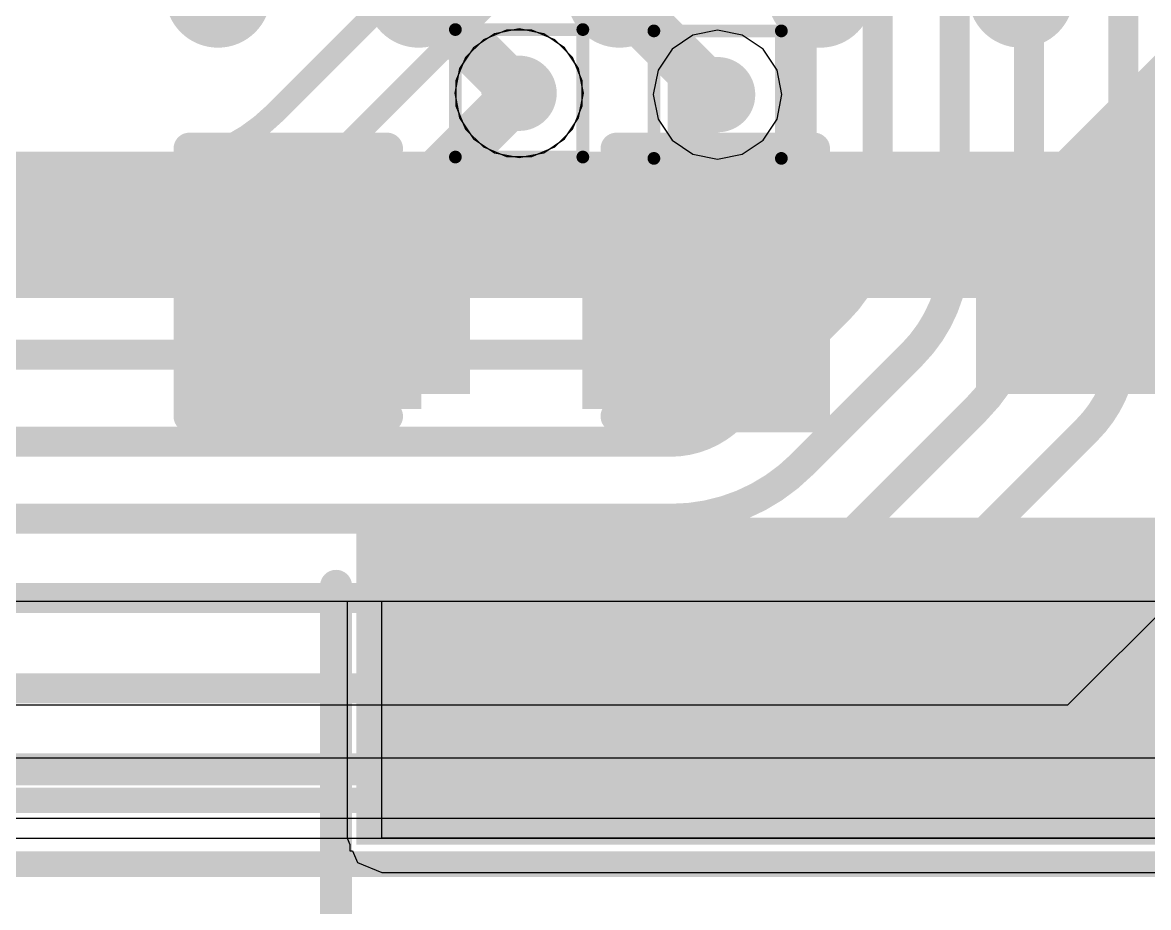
# Model space of a CAD drawing. Header units: inches. Extents: x -6 to 284, y -12 to 154.
# Drawn here: x 74.223 to 78.71, y -1.728 to 1.799 of the extents above; entities that cross this region are included whole.
import ezdxf

# ---------------------------------------------------------------- set-up
doc = ezdxf.new("R2010")
doc.units = ezdxf.units.IN
for name, color, linetype in [('Bottom Layer', 5, 'Continuous'), ('Bottom Overlay', 54, 'Continuous'), ('Bottom Paste', 16, 'Continuous'), ('Bottom Solder', 6, 'Continuous'), ('Drill Drawing', 1, 'Continuous'), ('GND-1', 16, 'Continuous'), ('GND-2', 90, 'Continuous'), ('GND-3', 216, 'Continuous'), ('GND-4', 54, 'Continuous'), ('PWR-1', 156, 'Continuous'), ('PWR-2', 130, 'Continuous'), ('Signal L1', 76, 'Continuous'), ('Signal L2', 6, 'Continuous'), ('Top Layer', 1, 'Continuous'), ('Top Overlay', 2, 'Continuous'), ('Top Paste', 8, 'Continuous'), ('Top Solder', 216, 'Continuous'), ('Via Holes', 16, 'Continuous')]:
    doc.layers.add(name, color=color, linetype=linetype)

# ---------------------------------------------------------------- blocks, each defined once
blk = doc.blocks.new('WPN4020H2R2MT__B_118')
at = {"layer": 'Bottom Layer'}
blk.add_hatch(color=5, dxfattribs=at).paths.add_polyline_path([(0.95, 1.85), (2.05, 1.85), (2.05, -1.85), (0.95, -1.85)])
at = {"layer": 'Bottom Paste'}
blk.add_hatch(color=16, dxfattribs=at).paths.add_polyline_path([(0.95, 1.85), (2.05, 1.85), (2.05, -1.85), (0.95, -1.85)])
at = {"layer": 'Bottom Solder'}
blk.add_hatch(color=6, dxfattribs=at).paths.add_polyline_path([(0.8484, 1.9516), (2.1516, 1.9516), (2.1516, -1.9516), (0.8484, -1.9516)])
at = {"layer": 'Bottom Overlay'}
blk.add_lwpolyline([(-1.8796, 2.032, 0.127, 0.127, 0), (1.8796, 2.032, 0.127, 0.127, 0)], format="xyseb", dxfattribs=at)
blk.add_lwpolyline([(1.8478, 2.032, 0.0635, 0.0635, 1), (1.9114, 2.032, 0.0635, 0.0635, 1)], format="xyseb", close=True, dxfattribs=at)
blk = doc.blocks.new('200_WFBGA__10_15__127')
at = {"layer": 'Top Layer'}
h = blk.add_hatch(color=1, dxfattribs=at)
edge = h.paths.add_edge_path()
edge.add_arc((1.1999, -6.825), 0.16, 0, 360)
h = blk.add_hatch(color=1, dxfattribs=at)
edge = h.paths.add_edge_path()
edge.add_arc((2, -6.825), 0.16, 0, 360)
h = blk.add_hatch(color=1, dxfattribs=at)
edge = h.paths.add_edge_path()
edge.add_arc((2.8001, -6.825), 0.16, 0, 360)
h = blk.add_hatch(color=1, dxfattribs=at)
edge = h.paths.add_edge_path()
edge.add_arc((3.5999, -6.825), 0.16, 0, 360)
h = blk.add_hatch(color=1, dxfattribs=at)
edge = h.paths.add_edge_path()
edge.add_arc((4.4, -6.825), 0.16, 0, 360)
at = {"layer": 'Top Paste'}
h = blk.add_hatch(color=8, dxfattribs=at)
edge = h.paths.add_edge_path()
edge.add_arc((1.1999, -6.825), 0.16, 0, 360)
h = blk.add_hatch(color=8, dxfattribs=at)
edge = h.paths.add_edge_path()
edge.add_arc((2, -6.825), 0.16, 0, 360)
h = blk.add_hatch(color=8, dxfattribs=at)
edge = h.paths.add_edge_path()
edge.add_arc((2.8001, -6.825), 0.16, 0, 360)
h = blk.add_hatch(color=8, dxfattribs=at)
edge = h.paths.add_edge_path()
edge.add_arc((3.5999, -6.825), 0.16, 0, 360)
h = blk.add_hatch(color=8, dxfattribs=at)
edge = h.paths.add_edge_path()
edge.add_arc((4.4, -6.825), 0.16, 0, 360)
at = {"layer": 'Top Solder'}
h = blk.add_hatch(color=216, dxfattribs=at)
edge = h.paths.add_edge_path()
edge.add_arc((1.1999, -6.825), 0.21, 0, 360)
h = blk.add_hatch(color=216, dxfattribs=at)
edge = h.paths.add_edge_path()
edge.add_arc((2, -6.825), 0.21, 0, 360)
h = blk.add_hatch(color=216, dxfattribs=at)
edge = h.paths.add_edge_path()
edge.add_arc((2.8001, -6.825), 0.21, 0, 360)
h = blk.add_hatch(color=216, dxfattribs=at)
edge = h.paths.add_edge_path()
edge.add_arc((3.5999, -6.825), 0.21, 0, 360)
h = blk.add_hatch(color=216, dxfattribs=at)
edge = h.paths.add_edge_path()
edge.add_arc((4.4, -6.825), 0.21, 0, 360)
at = {"layer": 'Top Overlay'}
blk.add_lwpolyline([(-5.0762, -7.5762, 0.254, 0.254, 0), (5.0762, -7.5762, 0.254, 0.254, 0)], format="xyseb", dxfattribs=at)
blk = doc.blocks.new('C___0603_B_318')
at = {"layer": 'Bottom Layer'}
for points in [[(-1.143, -0.4445), (-1.143, 0.4445), (-0.381, 0.4445), (-0.381, -0.4445)], [(0.381, -0.4445), (0.381, 0.4445), (1.143, 0.4445), (1.143, -0.4445)]]:
    blk.add_hatch(color=5, dxfattribs=at).paths.add_polyline_path(points)
at = {"layer": 'Bottom Paste'}
for points in [[(-1.143, -0.4445), (-1.143, 0.4445), (-0.381, 0.4445), (-0.381, -0.4445)], [(0.381, -0.4445), (0.381, 0.4445), (1.143, 0.4445), (1.143, -0.4445)]]:
    blk.add_hatch(color=16, dxfattribs=at).paths.add_polyline_path(points)
at = {"layer": 'Bottom Solder'}
for points in [[(-1.203, -0.5045), (-1.203, 0.5045), (-0.321, 0.5045), (-0.321, -0.5045)], [(0.321, -0.5045), (0.321, 0.5045), (1.203, 0.5045), (1.203, -0.5045)]]:
    blk.add_hatch(color=6, dxfattribs=at).paths.add_polyline_path(points)
at = {"layer": 'Bottom Overlay'}
for points in [[(-0.4572, 0.5334, 0.127, 0.127, 0), (-1.2446, 0.5334, 0.127, 0.127, 0)], [(-1.2446, 0.5334, 0.127, 0.127, 0), (-1.2446, -0.5334, 0.127, 0.127, 0)], [(1.2446, 0.5334, 0.127, 0.127, 0), (0.4572, 0.5334, 0.127, 0.127, 0)], [(1.2446, 0.5334, 0.127, 0.127, 0), (1.2446, -0.5334, 0.127, 0.127, 0)], [(-0.4572, -0.5334, 0.127, 0.127, 0), (-1.2446, -0.5334, 0.127, 0.127, 0)], [(1.2446, -0.5334, 0.127, 0.127, 0), (0.4572, -0.5334, 0.127, 0.127, 0)]]:
    blk.add_lwpolyline(points, format="xyseb", dxfattribs=at)
for points in [[(-1.2764, 0.5334, 0.0635, 0.0635, 1), (-1.2128, 0.5334, 0.0635, 0.0635, 1)], [(-1.2764, 0.5334, 0.0635, 0.0635, 1), (-1.2128, 0.5334, 0.0635, 0.0635, 1)], [(-0.4889, 0.5334, 0.0635, 0.0635, 1), (-0.4254, 0.5334, 0.0635, 0.0635, 1)], [(0.4254, 0.5334, 0.0635, 0.0635, 1), (0.4889, 0.5334, 0.0635, 0.0635, 1)], [(1.2128, 0.5334, 0.0635, 0.0635, 1), (1.2764, 0.5334, 0.0635, 0.0635, 1)], [(1.2128, 0.5334, 0.0635, 0.0635, 1), (1.2764, 0.5334, 0.0635, 0.0635, 1)], [(-1.2764, -0.5334, 0.0635, 0.0635, 1), (-1.2128, -0.5334, 0.0635, 0.0635, 1)], [(-1.2764, -0.5334, 0.0635, 0.0635, 1), (-1.2128, -0.5334, 0.0635, 0.0635, 1)], [(-0.4889, -0.5334, 0.0635, 0.0635, 1), (-0.4254, -0.5334, 0.0635, 0.0635, 1)], [(0.4254, -0.5334, 0.0635, 0.0635, 1), (0.4889, -0.5334, 0.0635, 0.0635, 1)], [(1.2128, -0.5334, 0.0635, 0.0635, 1), (1.2764, -0.5334, 0.0635, 0.0635, 1)], [(1.2128, -0.5334, 0.0635, 0.0635, 1), (1.2764, -0.5334, 0.0635, 0.0635, 1)]]:
    blk.add_lwpolyline(points, format="xyseb", close=True, dxfattribs=at)

msp = doc.modelspace()

# ---------------------------------------------------------------- hatches: boundary and pattern name
at = {"layer": 'Bottom Layer'}
h = msp.add_hatch(color=5, dxfattribs=at)
edge = h.paths.add_edge_path()
edge.add_arc((76.2018, 1.5165), 0.15, 0, 360)
h = msp.add_hatch(color=5, dxfattribs=at)
edge = h.paths.add_edge_path()
edge.add_arc((76.993, 1.5111), 0.15, 0, 360)
for points in [[(74.9898, 0.3182), (76.0058, 0.3182), (76.0058, 1.2072), (74.9898, 1.2072)], [(78.023, 0.3182), (80.5538, 0.3182), (80.5538, 1.2072), (78.023, 1.2072)]]:
    msp.add_hatch(color=5, dxfattribs=at).paths.add_polyline_path(points)
at = {"layer": 'GND-1'}
h = msp.add_hatch(color=16, dxfattribs=at)
edge = h.paths.add_edge_path()
edge.add_arc((76.2018, 1.5165), 0.15, 0, 360)
h = msp.add_hatch(color=16, dxfattribs=at)
edge = h.paths.add_edge_path()
edge.add_arc((76.993, 1.5111), 0.15, 0, 360)
at = {"layer": 'GND-2'}
h = msp.add_hatch(color=90, dxfattribs=at)
edge = h.paths.add_edge_path()
edge.add_arc((76.2018, 1.5165), 0.15, 0, 360)
h = msp.add_hatch(color=90, dxfattribs=at)
edge = h.paths.add_edge_path()
edge.add_arc((76.993, 1.5111), 0.15, 0, 360)
at = {"layer": 'GND-3'}
h = msp.add_hatch(color=216, dxfattribs=at)
edge = h.paths.add_edge_path()
edge.add_arc((76.2018, 1.5165), 0.15, 0, 360)
h = msp.add_hatch(color=216, dxfattribs=at)
edge = h.paths.add_edge_path()
edge.add_arc((76.993, 1.5111), 0.15, 0, 360)
at = {"layer": 'GND-4'}
h = msp.add_hatch(color=54, dxfattribs=at)
edge = h.paths.add_edge_path()
edge.add_arc((76.2018, 1.5165), 0.15, 0, 360)
h = msp.add_hatch(color=54, dxfattribs=at)
edge = h.paths.add_edge_path()
edge.add_arc((76.993, 1.5111), 0.15, 0, 360)
at = {"layer": 'PWR-1'}
h = msp.add_hatch(color=156, dxfattribs=at)
edge = h.paths.add_edge_path()
edge.add_arc((76.2018, 1.5165), 0.15, 0, 360)
h = msp.add_hatch(color=156, dxfattribs=at)
edge = h.paths.add_edge_path()
edge.add_arc((76.993, 1.5111), 0.15, 0, 360)
at = {"layer": 'PWR-2'}
h = msp.add_hatch(color=130, dxfattribs=at)
edge = h.paths.add_edge_path()
edge.add_arc((76.2018, 1.5165), 0.15, 0, 360)
h = msp.add_hatch(color=130, dxfattribs=at)
edge = h.paths.add_edge_path()
edge.add_arc((76.993, 1.5111), 0.15, 0, 360)
at = {"layer": 'Signal L1'}
h = msp.add_hatch(color=76, dxfattribs=at)
edge = h.paths.add_edge_path()
edge.add_arc((76.2018, 1.5165), 0.15, 0, 360)
h = msp.add_hatch(color=76, dxfattribs=at)
edge = h.paths.add_edge_path()
edge.add_arc((76.993, 1.5111), 0.15, 0, 360)
at = {"layer": 'Signal L2'}
h = msp.add_hatch(color=6, dxfattribs=at)
edge = h.paths.add_edge_path()
edge.add_arc((76.2018, 1.5165), 0.15, 0, 360)
h = msp.add_hatch(color=6, dxfattribs=at)
edge = h.paths.add_edge_path()
edge.add_arc((76.993, 1.5111), 0.15, 0, 360)
at = {"layer": 'Top Layer'}
h = msp.add_hatch(color=1, dxfattribs=at)
edge = h.paths.add_edge_path()
edge.add_arc((76.2018, 1.5165), 0.15, 0, 360)
h = msp.add_hatch(color=1, dxfattribs=at)
edge = h.paths.add_edge_path()
edge.add_arc((76.993, 1.5111), 0.15, 0, 360)
at = {"layer": 'Via Holes'}
h = msp.add_hatch(color=7, dxfattribs=at)
edge = h.paths.add_edge_path()
edge.add_arc((76.2018, 1.5165), 0.075, 0, 360)
h = msp.add_hatch(color=7, dxfattribs=at)
edge = h.paths.add_edge_path()
edge.add_arc((76.993, 1.5111), 0.075, 0, 360)

# ---------------------------------------------------------------- linework, layer by layer
at = {"layer": 'Bottom Layer'}
for p, q in [((62.7315, -0.5073), (79.8158, -0.5073)), ((73.9801, -0.5073), (75.517, -0.5073)), ((75.517, -0.5073), (75.517, -1.452)), ((75.6544, -1.452), (75.6544, -0.5073)), ((75.6544, -0.5073), (79.8158, -0.5073)), ((75.517, -1.452), (75.5274, -1.4772)), ((75.5274, -1.4772), (75.5274, -1.5027)), ((82.4069, -1.452), (75.6544, -1.452)), ((75.5274, -1.5027), (75.538, -1.5027)), ((75.538, -1.5027), (75.5572, -1.5492)), ((75.5572, -1.5492), (75.6544, -1.5894)), ((75.6544, -1.5894), (82.4069, -1.5894))]:
    msp.add_line(p, q, dxfattribs=at)
for points in [[(76.2979, 2.1978, 0.2032, 0.2032, 0), (76.8948, 1.6009, 0.2032, 0.2032, 0)], [(76.8948, 0.7627, 0.2032, 0.2032, 0), (76.8948, 1.6009, 0.2032, 0.2032, 0)], [(75.5026, 0.8173, 0.2032, 0.2032, 0), (76.2018, 1.5165, 0.2032, 0.2032, 0)], [(75.5026, 0.8173, 0.2032, 0.2032, -0.198912), (75.3708, 0.7627, 0.2032, 0.2032, 0)]]:
    msp.add_lwpolyline(points, format="xyseb", dxfattribs=at)
for points in [[(76.844, 1.6009, 0.1016, 0.1016, 1), (76.9456, 1.6009, 0.1016, 0.1016, 1)], [(76.844, 1.6009, 0.1016, 0.1016, 1), (76.9456, 1.6009, 0.1016, 0.1016, 1)], [(76.151, 1.5165, 0.1016, 0.1016, 1), (76.2526, 1.5165, 0.1016, 0.1016, 1)], [(75.4518, 0.8173, 0.1016, 0.1016, 1), (75.5534, 0.8173, 0.1016, 0.1016, 1)], [(75.4518, 0.8173, 0.1016, 0.1016, 1), (75.5534, 0.8173, 0.1016, 0.1016, 1)], [(75.32, 0.7627, 0.1016, 0.1016, 1), (75.4216, 0.7627, 0.1016, 0.1016, 1)], [(76.844, 0.7627, 0.1016, 0.1016, 1), (76.9456, 0.7627, 0.1016, 0.1016, 1)]]:
    msp.add_lwpolyline(points, format="xyseb", close=True, dxfattribs=at)
at = {"layer": 'Drill Drawing'}
for points in [[(75.9478, 1.7705, 0.0508, 0.0508, 0), (76.4558, 1.7705, 0.0508, 0.0508, 0)], [(75.9478, 1.2625, 0.0508, 0.0508, 0), (75.9478, 1.7705, 0.0508, 0.0508, 0)], [(76.4558, 1.2625, 0.0508, 0.0508, 0), (76.4558, 1.7705, 0.0508, 0.0508, 0)], [(76.739, 1.7651, 0.0508, 0.0508, 0), (77.247, 1.7651, 0.0508, 0.0508, 0)], [(76.739, 1.2571, 0.0508, 0.0508, 0), (76.739, 1.7651, 0.0508, 0.0508, 0)], [(77.247, 1.2571, 0.0508, 0.0508, 0), (77.247, 1.7651, 0.0508, 0.0508, 0)], [(75.9478, 1.2625, 0.0508, 0.0508, 0), (76.4558, 1.2625, 0.0508, 0.0508, 0)], [(76.739, 1.2571, 0.0508, 0.0508, 0), (77.247, 1.2571, 0.0508, 0.0508, 0)]]:
    msp.add_lwpolyline(points, format="xyseb", dxfattribs=at)
for points in [[(75.9351, 1.7705, 0.0254, 0.0254, 1), (75.9605, 1.7705, 0.0254, 0.0254, 1)], [(75.9351, 1.7705, 0.0254, 0.0254, 1), (75.9605, 1.7705, 0.0254, 0.0254, 1)], [(76.4431, 1.7705, 0.0254, 0.0254, 1), (76.4685, 1.7705, 0.0254, 0.0254, 1)], [(76.4431, 1.7705, 0.0254, 0.0254, 1), (76.4685, 1.7705, 0.0254, 0.0254, 1)], [(76.7263, 1.7651, 0.0254, 0.0254, 1), (76.7517, 1.7651, 0.0254, 0.0254, 1)], [(76.7263, 1.7651, 0.0254, 0.0254, 1), (76.7517, 1.7651, 0.0254, 0.0254, 1)], [(77.2343, 1.7651, 0.0254, 0.0254, 1), (77.2597, 1.7651, 0.0254, 0.0254, 1)], [(77.2343, 1.7651, 0.0254, 0.0254, 1), (77.2597, 1.7651, 0.0254, 0.0254, 1)], [(75.9351, 1.2625, 0.0254, 0.0254, 1), (75.9605, 1.2625, 0.0254, 0.0254, 1)], [(75.9351, 1.2625, 0.0254, 0.0254, 1), (75.9605, 1.2625, 0.0254, 0.0254, 1)], [(76.4431, 1.2625, 0.0254, 0.0254, 1), (76.4685, 1.2625, 0.0254, 0.0254, 1)], [(76.4431, 1.2625, 0.0254, 0.0254, 1), (76.4685, 1.2625, 0.0254, 0.0254, 1)], [(76.7263, 1.2571, 0.0254, 0.0254, 1), (76.7517, 1.2571, 0.0254, 0.0254, 1)], [(76.7263, 1.2571, 0.0254, 0.0254, 1), (76.7517, 1.2571, 0.0254, 0.0254, 1)], [(77.2343, 1.2571, 0.0254, 0.0254, 1), (77.2597, 1.2571, 0.0254, 0.0254, 1)], [(77.2343, 1.2571, 0.0254, 0.0254, 1), (77.2597, 1.2571, 0.0254, 0.0254, 1)]]:
    msp.add_lwpolyline(points, format="xyseb", close=True, dxfattribs=at)
at = {"layer": 'GND-1'}
for p, q in [((76.1518, 1.7681), (76.0593, 1.7298)), ((76.2519, 1.7681), (76.1518, 1.7681)), ((76.3444, 1.7298), (76.2519, 1.7681)), ((76.0593, 1.7298), (75.9885, 1.659)), ((76.4151, 1.659), (76.3444, 1.7298)), ((75.9885, 1.659), (75.9502, 1.5666)), ((76.4534, 1.5666), (76.4151, 1.659)), ((75.9502, 1.5666), (75.9502, 1.4665)), ((76.4534, 1.4665), (76.4534, 1.5666)), ((75.9502, 1.4665), (75.9885, 1.374)), ((76.4151, 1.374), (76.4534, 1.4665)), ((75.9885, 1.374), (76.0593, 1.3032)), ((76.3444, 1.3032), (76.4151, 1.374)), ((76.0593, 1.3032), (76.1518, 1.2649)), ((76.2519, 1.2649), (76.3444, 1.3032)), ((76.1518, 1.2649), (76.2519, 1.2649))]:
    msp.add_line(p, q, dxfattribs=at)
at = {"layer": 'GND-2'}
for p, q in [((76.1518, 1.7681), (76.0593, 1.7298)), ((76.2519, 1.7681), (76.1518, 1.7681)), ((76.3444, 1.7298), (76.2519, 1.7681)), ((76.0593, 1.7298), (75.9885, 1.659)), ((76.4151, 1.659), (76.3444, 1.7298)), ((75.9885, 1.659), (75.9502, 1.5666)), ((76.4534, 1.5666), (76.4151, 1.659)), ((75.9502, 1.5666), (75.9502, 1.4665)), ((76.4534, 1.4665), (76.4534, 1.5666)), ((75.9502, 1.4665), (75.9885, 1.374)), ((76.4151, 1.374), (76.4534, 1.4665)), ((75.9885, 1.374), (76.0593, 1.3032)), ((76.3444, 1.3032), (76.4151, 1.374)), ((76.0593, 1.3032), (76.1518, 1.2649)), ((76.2519, 1.2649), (76.3444, 1.3032)), ((76.1518, 1.2649), (76.2519, 1.2649))]:
    msp.add_line(p, q, dxfattribs=at)
at = {"layer": 'GND-3'}
for p, q in [((76.1518, 1.7681), (76.0593, 1.7298)), ((76.2519, 1.7681), (76.1518, 1.7681)), ((76.3444, 1.7298), (76.2519, 1.7681)), ((76.0593, 1.7298), (75.9885, 1.659)), ((76.4151, 1.659), (76.3444, 1.7298)), ((75.9885, 1.659), (75.9502, 1.5666)), ((76.4534, 1.5666), (76.4151, 1.659)), ((75.9502, 1.5666), (75.9502, 1.4665)), ((76.4534, 1.4665), (76.4534, 1.5666)), ((75.9502, 1.4665), (75.9885, 1.374)), ((76.4151, 1.374), (76.4534, 1.4665)), ((75.9885, 1.374), (76.0593, 1.3032)), ((76.3444, 1.3032), (76.4151, 1.374)), ((76.0593, 1.3032), (76.1518, 1.2649)), ((76.2519, 1.2649), (76.3444, 1.3032)), ((76.1518, 1.2649), (76.2519, 1.2649))]:
    msp.add_line(p, q, dxfattribs=at)
at = {"layer": 'GND-4'}
for p, q in [((76.1518, 1.7681), (76.0593, 1.7298)), ((76.2519, 1.7681), (76.1518, 1.7681)), ((76.3444, 1.7298), (76.2519, 1.7681)), ((76.0593, 1.7298), (75.9885, 1.659)), ((76.4151, 1.659), (76.3444, 1.7298)), ((75.9885, 1.659), (75.9502, 1.5666)), ((76.4534, 1.5666), (76.4151, 1.659)), ((75.9502, 1.5666), (75.9502, 1.4665)), ((76.4534, 1.4665), (76.4534, 1.5666)), ((75.9502, 1.4665), (75.9885, 1.374)), ((76.4151, 1.374), (76.4534, 1.4665)), ((75.9885, 1.374), (76.0593, 1.3032)), ((76.3444, 1.3032), (76.4151, 1.374)), ((76.0593, 1.3032), (76.1518, 1.2649)), ((76.2519, 1.2649), (76.3444, 1.3032)), ((76.1518, 1.2649), (76.2519, 1.2649))]:
    msp.add_line(p, q, dxfattribs=at)
at = {"layer": 'PWR-1'}
for p, q in [((76.993, 1.7676), (76.8948, 1.7481)), ((77.0911, 1.7481), (76.993, 1.7676)), ((76.8948, 1.7481), (76.8116, 1.6925)), ((77.1744, 1.6925), (77.0911, 1.7481)), ((76.8116, 1.6925), (76.756, 1.6093)), ((77.23, 1.6093), (77.1744, 1.6925)), ((76.756, 1.6093), (76.7364, 1.5111)), ((77.2495, 1.5111), (77.23, 1.6093)), ((76.7364, 1.5111), (76.756, 1.4129)), ((77.23, 1.4129), (77.2495, 1.5111)), ((76.756, 1.4129), (76.8116, 1.3297)), ((77.1744, 1.3297), (77.23, 1.4129)), ((76.8116, 1.3297), (76.8948, 1.2741)), ((77.0911, 1.2741), (77.1744, 1.3297)), ((76.8948, 1.2741), (76.993, 1.2546)), ((76.993, 1.2546), (77.0911, 1.2741))]:
    msp.add_line(p, q, dxfattribs=at)
at = {"layer": 'PWR-2'}
for p, q in [((76.1037, 1.7535), (76.0204, 1.6979)), ((76.2018, 1.7731), (76.1037, 1.7535)), ((76.3, 1.7535), (76.2018, 1.7731)), ((76.3832, 1.6979), (76.3, 1.7535)), ((76.993, 1.7676), (76.8948, 1.7481)), ((77.0911, 1.7481), (76.993, 1.7676)), ((76.8948, 1.7481), (76.8116, 1.6925)), ((77.1744, 1.6925), (77.0911, 1.7481)), ((76.0204, 1.6979), (75.9648, 1.6147)), ((76.4388, 1.6147), (76.3832, 1.6979)), ((76.8116, 1.6925), (76.756, 1.6093)), ((77.23, 1.6093), (77.1744, 1.6925)), ((75.9648, 1.6147), (75.9453, 1.5165)), ((76.4584, 1.5165), (76.4388, 1.6147)), ((76.756, 1.6093), (76.7364, 1.5111)), ((77.2495, 1.5111), (77.23, 1.6093)), ((75.9453, 1.5165), (75.9648, 1.4184)), ((76.4388, 1.4184), (76.4584, 1.5165)), ((76.7364, 1.5111), (76.756, 1.4129)), ((77.23, 1.4129), (77.2495, 1.5111)), ((75.9648, 1.4184), (76.0204, 1.3351)), ((76.3832, 1.3351), (76.4388, 1.4184)), ((76.756, 1.4129), (76.8116, 1.3297)), ((77.1744, 1.3297), (77.23, 1.4129)), ((76.0204, 1.3351), (76.1037, 1.2795)), ((76.3, 1.2795), (76.3832, 1.3351)), ((76.8116, 1.3297), (76.8948, 1.2741)), ((77.0911, 1.2741), (77.1744, 1.3297)), ((76.1037, 1.2795), (76.2018, 1.26)), ((76.2018, 1.26), (76.3, 1.2795)), ((76.8948, 1.2741), (76.993, 1.2546)), ((76.993, 1.2546), (77.0911, 1.2741)), ((82.3799, -1.1327), (71.4149, -1.1326)), ((71.2958, -1.452), (82.4697, -1.452))]:
    msp.add_line(p, q, dxfattribs=at)
at = {"layer": 'Signal L1'}
for points in [[(78.2302, 0.8916, 0.381, 0.381, 0), (79.2014, 1.8628, 0.381, 0.381, 0)], [(73.6563, 1.4291, 0.381, 0.381, 0), (74.1938, 0.8916, 0.381, 0.381, 0)], [(74.1938, 0.8916, 0.381, 0.381, 0), (78.2302, 0.8916, 0.381, 0.381, 0)], [(68.2263, -1.3014, 0.1016, 0.1016, 0), (79.8628, -1.3014, 0.1016, 0.1016, 0)], [(68.2263, -1.5554, 0.1016, 0.1016, 0), (79.8628, -1.5554, 0.1016, 0.1016, 0)]]:
    msp.add_lwpolyline(points, format="xyseb", dxfattribs=at)
for points in [[(74.0986, 0.8916, 0.1905, 0.1905, 1), (74.2891, 0.8916, 0.1905, 0.1905, 1)], [(74.0986, 0.8916, 0.1905, 0.1905, 1), (74.2891, 0.8916, 0.1905, 0.1905, 1)], [(78.1349, 0.8916, 0.1905, 0.1905, 1), (78.3254, 0.8916, 0.1905, 0.1905, 1)], [(78.1349, 0.8916, 0.1905, 0.1905, 1), (78.3254, 0.8916, 0.1905, 0.1905, 1)]]:
    msp.add_lwpolyline(points, format="xyseb", close=True, dxfattribs=at)
at = {"layer": 'Signal L2'}
msp.add_line((64.3733, -1.3716), (80.0687, -1.3716), dxfattribs=at)
for points in [[(78.2338, 0.7685, 0.1194, 0.1194, 0), (78.2338, 4.3364, 0.1194, 0.1194, 0)], [(77.9378, 0.8875, 0.1194, 0.1194, 0), (77.9378, 2.5549, 0.1194, 0.1194, 0)], [(77.631, 1.0326, 0.1194, 0.1194, 0), (77.631, 2.4725, 0.1194, 0.1194, 0)], [(77.328, 1.1836, 0.1194, 0.1194, 0), (77.328, 2.3816, 0.1194, 0.1194, 0)], [(75.4406, 1.2368, 0.0889, 0.0889, 0), (76.556, 2.3522, 0.0889, 0.0889, 0)], [(78.6093, 0.5235, 0.1194, 0.1194, 0), (78.6093, 2.2359, 0.1194, 0.1194, 0)], [(75.234, 1.4433, 0.0889, 0.0889, 0), (75.888, 2.0973, 0.0889, 0.0889, 0)], [(75.2249, 1.4342, 0.0889, 0.0889, 0), (75.2335, 1.4428, 0.0889, 0.0889, 0)], [(75.2335, 1.4428, 0.0889, 0.0889, -0.000658), (75.234, 1.4433, 0.0889, 0.0889, 0)], [(75.2249, 1.4342, 0.0889, 0.0889, -0.196457), (74.7261, 1.2288, 0.0889, 0.0889, 0)], [(69.8086, 1.2288, 0.0889, 0.0889, 0), (74.7261, 1.2288, 0.0889, 0.0889, 0)], [(75.4307, 1.2269, 0.0889, 0.0889, -0.196791), (74.7264, 0.9367, 0.0889, 0.0889, 0)], [(75.4307, 1.2269, 0.0889, 0.0889, 0), (75.44, 1.2362, 0.0889, 0.0889, 0)], [(75.4406, 1.2368, 0.0889, 0.0889, -0.000658), (75.44, 1.2362, 0.0889, 0.0889, 0)], [(77.328, 1.1836, 0.1194, 0.1194, -0.198912), (77.1971, 0.8676, 0.1194, 0.1194, 0)], [(77.631, 1.0326, 0.1194, 0.1194, -0.198912), (77.4743, 0.6541, 0.1194, 0.1194, 0)], [(69.8086, 0.9367, 0.0889, 0.0889, 0), (74.7264, 0.9367, 0.0889, 0.0889, 0)], [(77.9378, 0.8875, 0.1194, 0.1194, -0.198682), (77.7673, 0.4753, 0.1194, 0.1194, 0)], [(76.9144, 0.5849, 0.1194, 0.1194, 0), (77.1971, 0.8676, 0.1194, 0.1194, 0)], [(78.2338, 0.7685, 0.1194, 0.1194, -0.198912), (78.021, 0.2547, 0.1194, 0.1194, 0)], [(77.0494, 0.2293, 0.1194, 0.1194, 0), (77.4743, 0.6541, 0.1194, 0.1194, 0)], [(76.9144, 0.5849, 0.1194, 0.1194, -0.199003), (76.6491, 0.475, 0.1194, 0.1194, 0)], [(78.6093, 0.5235, 0.1194, 0.1194, -0.199299), (78.4644, 0.1743, 0.1194, 0.1194, 0)], [(68.8433, 0.475, 0.1194, 0.1194, 0), (76.6483, 0.475, 0.1194, 0.1194, 0)], [(76.6483, 0.475, 0.1194, 0.1194, 0), (76.6491, 0.475, 0.1194, 0.1194, 0)], [(77.328, 0.036, 0.1194, 0.1194, 0), (77.767, 0.475, 0.1194, 0.1194, 0)], [(77.7673, 0.4753, 0.1194, 0.1194, -0.000221), (77.767, 0.475, 0.1194, 0.1194, 0)], [(77.4789, -0.2874, 0.1194, 0.1194, 0), (78.021, 0.2547, 0.1194, 0.1194, 0)], [(77.0494, 0.2293, 0.1194, 0.1194, -0.198912), (76.8041, 0.1277, 0.1194, 0.1194, 0)], [(77.6262, -0.6639, 0.1194, 0.1194, 0), (78.4644, 0.1743, 0.1194, 0.1194, 0)], [(65.3476, 0.1277, 0.1194, 0.1194, 0), (76.8041, 0.1277, 0.1194, 0.1194, 0)], [(77.328, 0.036, 0.1194, 0.1194, -0.198912), (76.8092, -0.1789, 0.1194, 0.1194, 0)], [(64.0263, -0.1789, 0.1194, 0.1194, 0), (76.3609, -0.1789, 0.1194, 0.1194, 0)], [(76.3609, -0.1789, 0.1194, 0.1194, 0), (76.8092, -0.1789, 0.1194, 0.1194, 0)], [(77.4783, -0.288, 0.1194, 0.1194, -0.198611), (76.9794, -0.4943, 0.1194, 0.1194, 0)], [(77.4789, -0.2874, 0.1194, 0.1194, -0.00029), (77.4783, -0.288, 0.1194, 0.1194, 0)], [(63.6147, -0.4943, 0.1194, 0.1194, 0), (76.9794, -0.4943, 0.1194, 0.1194, 0)], [(77.6262, -0.6639, 0.1194, 0.1194, -0.198843), (77.1654, -0.8549, 0.1194, 0.1194, 0)], [(63.4158, -0.8549, 0.1194, 0.1194, 0), (77.1643, -0.8549, 0.1194, 0.1194, 0)], [(77.1643, -0.8549, 0.1194, 0.1194, 0), (77.1654, -0.8549, 0.1194, 0.1194, 0)], [(63.3012, -1.1774, 0.127, 0.127, 0), (80.0687, -1.1774, 0.127, 0.127, 0)]]:
    msp.add_lwpolyline(points, format="xyseb", dxfattribs=at)
for points in [[(75.2113, 1.4428, 0.0445, 0.0445, 1), (75.2557, 1.4428, 0.0445, 0.0445, 1)], [(75.2113, 1.4428, 0.0445, 0.0445, 1), (75.2557, 1.4428, 0.0445, 0.0445, 1)], [(75.2118, 1.4433, 0.0445, 0.0445, 1), (75.2563, 1.4433, 0.0445, 0.0445, 1)], [(75.2118, 1.4433, 0.0445, 0.0445, 1), (75.2563, 1.4433, 0.0445, 0.0445, 1)], [(75.2027, 1.4342, 0.0445, 0.0445, 1), (75.2471, 1.4342, 0.0445, 0.0445, 1)], [(75.2027, 1.4342, 0.0445, 0.0445, 1), (75.2471, 1.4342, 0.0445, 0.0445, 1)], [(74.7038, 1.2288, 0.0445, 0.0445, 1), (74.7483, 1.2288, 0.0445, 0.0445, 1)], [(74.7038, 1.2288, 0.0445, 0.0445, 1), (74.7483, 1.2288, 0.0445, 0.0445, 1)], [(75.4085, 1.2269, 0.0445, 0.0445, 1), (75.4529, 1.2269, 0.0445, 0.0445, 1)], [(75.4085, 1.2269, 0.0445, 0.0445, 1), (75.4529, 1.2269, 0.0445, 0.0445, 1)], [(75.4178, 1.2362, 0.0445, 0.0445, 1), (75.4623, 1.2362, 0.0445, 0.0445, 1)], [(75.4178, 1.2362, 0.0445, 0.0445, 1), (75.4623, 1.2362, 0.0445, 0.0445, 1)], [(75.4184, 1.2368, 0.0445, 0.0445, 1), (75.4628, 1.2368, 0.0445, 0.0445, 1)], [(75.4184, 1.2368, 0.0445, 0.0445, 1), (75.4628, 1.2368, 0.0445, 0.0445, 1)], [(77.2981, 1.1836, 0.0597, 0.0597, 1), (77.3578, 1.1836, 0.0597, 0.0597, 1)], [(77.2981, 1.1836, 0.0597, 0.0597, 1), (77.3578, 1.1836, 0.0597, 0.0597, 1)], [(77.6012, 1.0326, 0.0597, 0.0597, 1), (77.6609, 1.0326, 0.0597, 0.0597, 1)], [(77.6012, 1.0326, 0.0597, 0.0597, 1), (77.6609, 1.0326, 0.0597, 0.0597, 1)], [(74.7042, 0.9367, 0.0445, 0.0445, 1), (74.7487, 0.9367, 0.0445, 0.0445, 1)], [(74.7042, 0.9367, 0.0445, 0.0445, 1), (74.7487, 0.9367, 0.0445, 0.0445, 1)], [(77.908, 0.8875, 0.0597, 0.0597, 1), (77.9677, 0.8875, 0.0597, 0.0597, 1)], [(77.908, 0.8875, 0.0597, 0.0597, 1), (77.9677, 0.8875, 0.0597, 0.0597, 1)], [(77.1673, 0.8676, 0.0597, 0.0597, 1), (77.2269, 0.8676, 0.0597, 0.0597, 1)], [(77.1673, 0.8676, 0.0597, 0.0597, 1), (77.2269, 0.8676, 0.0597, 0.0597, 1)], [(78.204, 0.7685, 0.0597, 0.0597, 1), (78.2637, 0.7685, 0.0597, 0.0597, 1)], [(78.204, 0.7685, 0.0597, 0.0597, 1), (78.2637, 0.7685, 0.0597, 0.0597, 1)], [(77.4444, 0.6541, 0.0597, 0.0597, 1), (77.5041, 0.6541, 0.0597, 0.0597, 1)], [(77.4444, 0.6541, 0.0597, 0.0597, 1), (77.5041, 0.6541, 0.0597, 0.0597, 1)], [(76.8845, 0.5849, 0.0597, 0.0597, 1), (76.9442, 0.5849, 0.0597, 0.0597, 1)], [(76.8845, 0.5849, 0.0597, 0.0597, 1), (76.9442, 0.5849, 0.0597, 0.0597, 1)], [(78.5795, 0.5235, 0.0597, 0.0597, 1), (78.6392, 0.5235, 0.0597, 0.0597, 1)], [(78.5795, 0.5235, 0.0597, 0.0597, 1), (78.6392, 0.5235, 0.0597, 0.0597, 1)], [(76.6185, 0.475, 0.0597, 0.0597, 1), (76.6782, 0.475, 0.0597, 0.0597, 1)], [(76.6185, 0.475, 0.0597, 0.0597, 1), (76.6782, 0.475, 0.0597, 0.0597, 1)], [(76.6192, 0.475, 0.0597, 0.0597, 1), (76.6789, 0.475, 0.0597, 0.0597, 1)], [(76.6192, 0.475, 0.0597, 0.0597, 1), (76.6789, 0.475, 0.0597, 0.0597, 1)], [(77.7371, 0.475, 0.0597, 0.0597, 1), (77.7968, 0.475, 0.0597, 0.0597, 1)], [(77.7371, 0.475, 0.0597, 0.0597, 1), (77.7968, 0.475, 0.0597, 0.0597, 1)], [(77.7375, 0.4753, 0.0597, 0.0597, 1), (77.7972, 0.4753, 0.0597, 0.0597, 1)], [(77.7375, 0.4753, 0.0597, 0.0597, 1), (77.7972, 0.4753, 0.0597, 0.0597, 1)], [(77.9911, 0.2547, 0.0597, 0.0597, 1), (78.0508, 0.2547, 0.0597, 0.0597, 1)], [(77.9911, 0.2547, 0.0597, 0.0597, 1), (78.0508, 0.2547, 0.0597, 0.0597, 1)], [(77.0196, 0.2293, 0.0597, 0.0597, 1), (77.0793, 0.2293, 0.0597, 0.0597, 1)], [(77.0196, 0.2293, 0.0597, 0.0597, 1), (77.0793, 0.2293, 0.0597, 0.0597, 1)], [(78.4346, 0.1743, 0.0597, 0.0597, 1), (78.4942, 0.1743, 0.0597, 0.0597, 1)], [(78.4346, 0.1743, 0.0597, 0.0597, 1), (78.4942, 0.1743, 0.0597, 0.0597, 1)], [(76.7743, 0.1277, 0.0597, 0.0597, 1), (76.834, 0.1277, 0.0597, 0.0597, 1)], [(76.7743, 0.1277, 0.0597, 0.0597, 1), (76.834, 0.1277, 0.0597, 0.0597, 1)], [(77.2981, 0.036, 0.0597, 0.0597, 1), (77.3578, 0.036, 0.0597, 0.0597, 1)], [(77.2981, 0.036, 0.0597, 0.0597, 1), (77.3578, 0.036, 0.0597, 0.0597, 1)], [(76.331, -0.1789, 0.0597, 0.0597, 1), (76.3907, -0.1789, 0.0597, 0.0597, 1)], [(76.331, -0.1789, 0.0597, 0.0597, 1), (76.3907, -0.1789, 0.0597, 0.0597, 1)], [(76.7794, -0.1789, 0.0597, 0.0597, 1), (76.8391, -0.1789, 0.0597, 0.0597, 1)], [(76.7794, -0.1789, 0.0597, 0.0597, 1), (76.8391, -0.1789, 0.0597, 0.0597, 1)], [(77.4484, -0.288, 0.0597, 0.0597, 1), (77.5081, -0.288, 0.0597, 0.0597, 1)], [(77.4484, -0.288, 0.0597, 0.0597, 1), (77.5081, -0.288, 0.0597, 0.0597, 1)], [(77.449, -0.2874, 0.0597, 0.0597, 1), (77.5087, -0.2874, 0.0597, 0.0597, 1)], [(77.449, -0.2874, 0.0597, 0.0597, 1), (77.5087, -0.2874, 0.0597, 0.0597, 1)], [(76.9496, -0.4943, 0.0597, 0.0597, 1), (77.0093, -0.4943, 0.0597, 0.0597, 1)], [(76.9496, -0.4943, 0.0597, 0.0597, 1), (77.0093, -0.4943, 0.0597, 0.0597, 1)], [(77.5964, -0.6639, 0.0597, 0.0597, 1), (77.6561, -0.6639, 0.0597, 0.0597, 1)], [(77.5964, -0.6639, 0.0597, 0.0597, 1), (77.6561, -0.6639, 0.0597, 0.0597, 1)], [(77.1344, -0.8549, 0.0597, 0.0597, 1), (77.1941, -0.8549, 0.0597, 0.0597, 1)], [(77.1344, -0.8549, 0.0597, 0.0597, 1), (77.1941, -0.8549, 0.0597, 0.0597, 1)], [(77.1355, -0.8549, 0.0597, 0.0597, 1), (77.1952, -0.8549, 0.0597, 0.0597, 1)], [(77.1355, -0.8549, 0.0597, 0.0597, 1), (77.1952, -0.8549, 0.0597, 0.0597, 1)]]:
    msp.add_lwpolyline(points, format="xyseb", close=True, dxfattribs=at)
at = {"layer": 'Top Layer'}
for p, q in [((78.3885, -0.9211), (80.1381, 0.8285)), ((78.3885, -0.9211), (78.8384, -0.4712)), ((62.2979, -0.9211), (78.3885, -0.9211)), ((66.3144, -0.9211), (78.3885, -0.9211))]:
    msp.add_line(p, q, dxfattribs=at)
for points in [[(75.806, 1.9082, 0.2032, 0.2032, 0), (76.1977, 1.5165, 0.2032, 0.2032, 0)], [(76.5971, 1.9028, 0.2032, 0.2032, 0), (76.9888, 1.5111, 0.2032, 0.2032, 0)], [(76.1977, 1.5165, 0.2032, 0.2032, 0), (76.2018, 1.5165, 0.2032, 0.2032, 0)]]:
    msp.add_lwpolyline(points, format="xyseb", dxfattribs=at)
for points in [[(76.1469, 1.5165, 0.1016, 0.1016, 1), (76.2485, 1.5165, 0.1016, 0.1016, 1)], [(76.1469, 1.5165, 0.1016, 0.1016, 1), (76.2485, 1.5165, 0.1016, 0.1016, 1)], [(76.151, 1.5165, 0.1016, 0.1016, 1), (76.2526, 1.5165, 0.1016, 0.1016, 1)], [(76.938, 1.5111, 0.1016, 0.1016, 1), (77.0396, 1.5111, 0.1016, 0.1016, 1)]]:
    msp.add_lwpolyline(points, format="xyseb", close=True, dxfattribs=at)

# ---------------------------------------------------------------- block references
msp.add_blockref('200_WFBGA__10_15__127', (73.8018, 8.7332))
for name, p, rotation in [('C___0603_B_318', (76.1328, 0.7627), 180), ('WPN4020H2R2MT__B_118', (77.5044, -2.3257), 90)]:
    msp.add_blockref(name, p, dxfattribs=dict(rotation=rotation))

doc.saveas('drawing.dxf')
